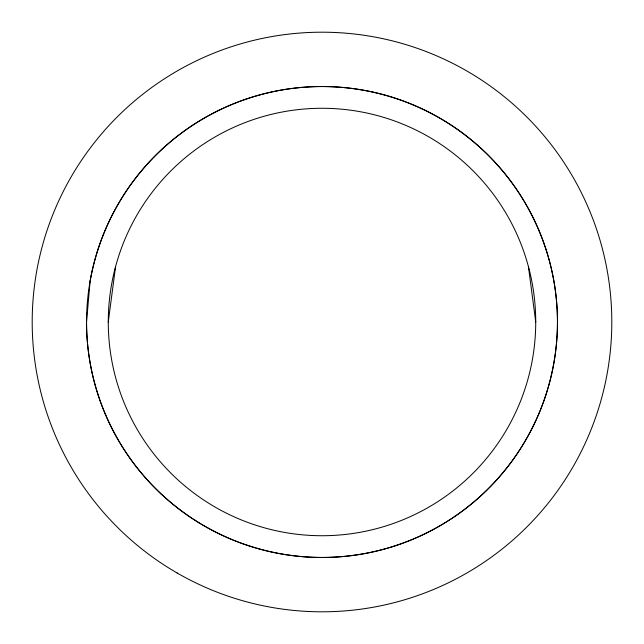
<?xml version="1.0" encoding="UTF-8"?>
<svg xmlns="http://www.w3.org/2000/svg" width="644" height="644" viewBox="0 0 644 644"><rect width="100%" height="100%" fill="white"/><g stroke="black" fill="none" stroke-linecap="round" stroke-linejoin="round"><path stroke-width="0.97" d="M108.273 322L115.558 266.68M528.442 266.68L535.728 322A213.728 213.728 0 0 1 215.136 507.094A213.728 213.728 0 0 1 215.136 136.906A213.728 213.728 0 0 1 535.728 322M90.112 281.114L86.538 322A235.463 235.463 0 0 0 427.672 532.419A235.463 235.463 0 0 0 462.609 133.131A235.463 235.463 0 0 0 90.112 281.114M177.1 572.975A289.8 289.8 0 0 0 611.8 322A289.8 289.8 0 0 0 177.1 71.025A289.8 289.8 0 0 0 177.1 572.975M204.269 525.915A235.463 235.463 0 0 0 557.462 322A235.463 235.463 0 0 0 204.269 118.085A235.463 235.463 0 0 0 204.269 525.915"/></g></svg>
